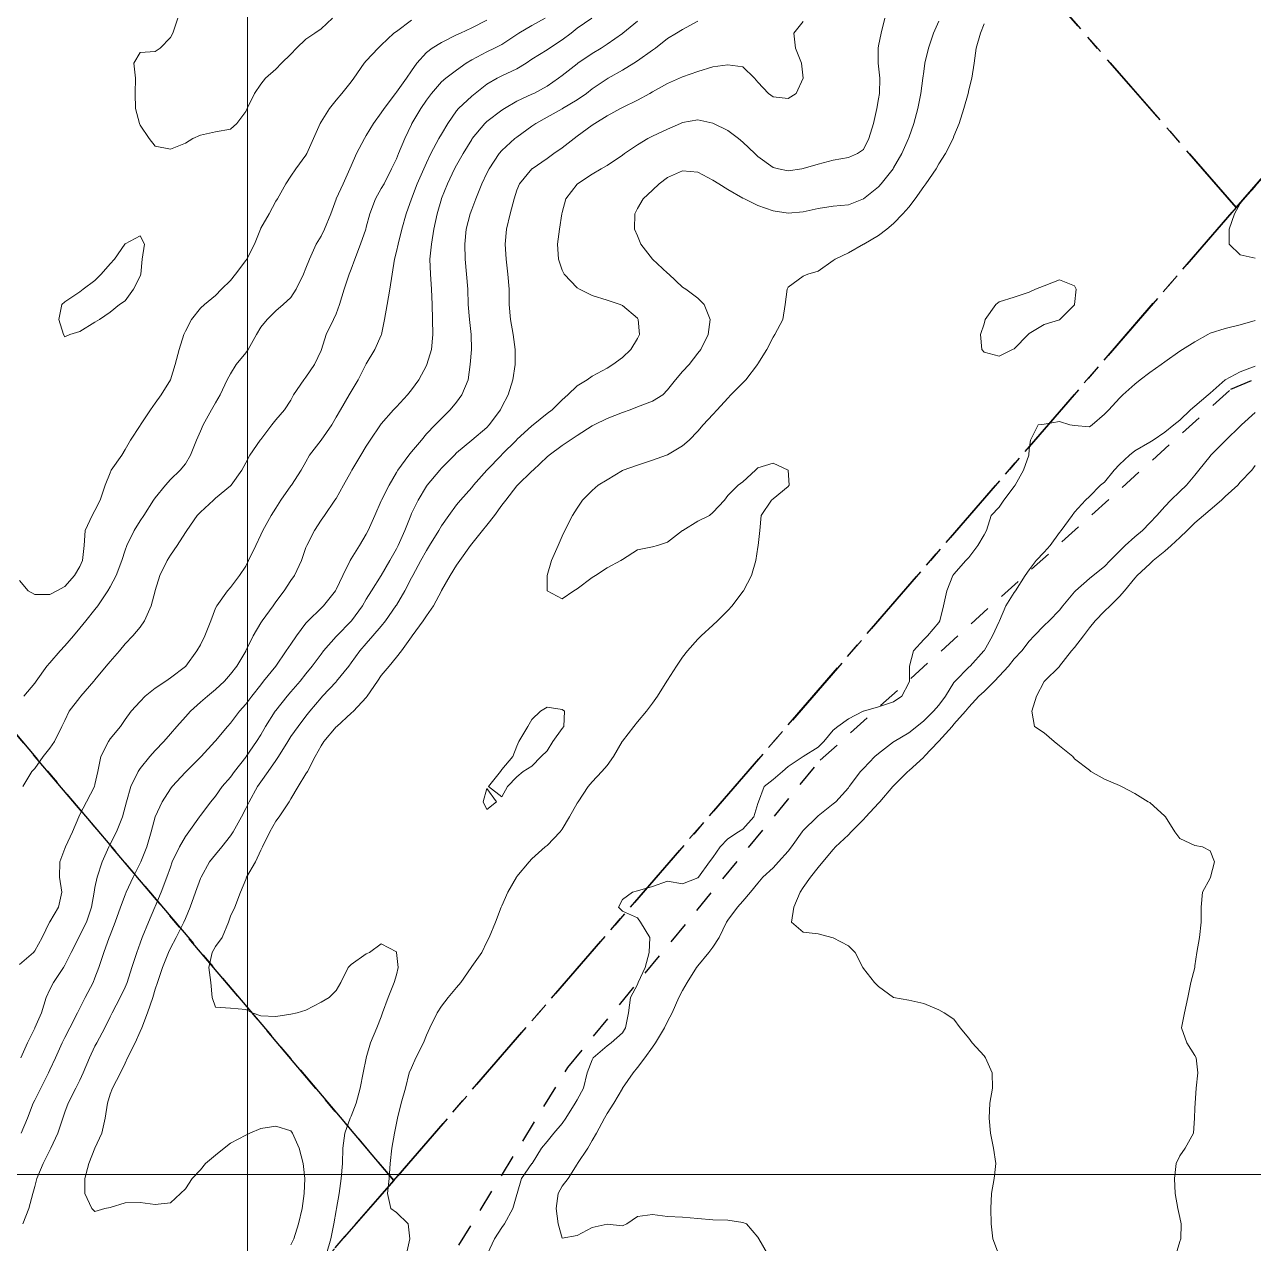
# Model space of a CAD drawing. Header units: centimetres. Extents: x 0 to 642158, y -847 to 649707.
# Drawn here: x 617259.41 to 617300.19, y 620285.1 to 620325.53 of the extents above; entities that cross this region are included whole.
import ezdxf

# ---------------------------------------------------------------- set-up
doc = ezdxf.new("R2010")
doc.units = ezdxf.units.CM
doc.header["$MEASUREMENT"] = 0
doc.linetypes.add('CENTERX2', pattern=[4, 2.5, -0.5, 0.5, -0.5])
doc.linetypes.add('JIS_02_0.7', pattern=[1.35, 0.75, -0.6])
for name, color, linetype, lineweight in [('MEV_grille', 254, 'Continuous', 9), ('WAL_parcellaire agricole', 7, 'JIS_02_0.7', 25), ('WAL_topographie 0.5', 253, 'Continuous', 20)]:
    doc.layers.add(name, color=color, linetype=linetype, lineweight=lineweight)
doc.layers.add('SPW_parcellaire cadastral', color=7, linetype='CENTERX2', lineweight=25, true_color=0xff0542)

# ---------------------------------------------------------------- blocks, each defined once
blk = doc.blocks.new('*U114')
at = {"layer": 'MEV_grille', "transparency": 33554687}
blk.add_lwpolyline([(-1338.461, 0), (1338.461, 0)], dxfattribs=at)
blk = doc.blocks.new('*U115')
at = {"layer": 'MEV_grille', "color": 0, "linetype": 'ByBlock', "lineweight": -2, "transparency": 16777216}
blk.add_blockref('*U114', (0, -2100), dxfattribs=at)
blk = doc.blocks.new('*U112')
at = {"layer": 'MEV_grille', "transparency": 33554687}
blk.add_lwpolyline([(0, 1825.476), (0, -1825.476)], dxfattribs=at)
blk = doc.blocks.new('*U113')
at = {"layer": 'MEV_grille', "color": 0, "linetype": 'ByBlock', "lineweight": -2, "transparency": 16777216}
blk.add_blockref('*U112', (1900, 0), dxfattribs=at)

msp = doc.modelspace()

# ---------------------------------------------------------------- linework, layer by layer
at = {"layer": 'SPW_parcellaire cadastral'}
for points in [[(617308.437, 620329.669), (617303.071, 620323.455), (617299.621, 620319.465), (617195.532, 620438.811), (617205.087, 620446.27), (617308.437, 620329.669)], [(617299.621, 620319.465), (617271.662, 620287.186), (617203.974, 620367.182), (617164.102, 620414.279), (617195.532, 620438.811), (617299.621, 620319.465)], [(617203.974, 620367.182), (617271.662, 620287.186), (617257.267, 620270.606), (617188.127, 620354.816), (617203.974, 620367.182)], [(617304.757, 620224.565), (617248.531, 620260.549), (617257.267, 620270.606), (617271.662, 620287.186), (617299.621, 620319.465), (617303.071, 620323.455), (617342.244, 620320.587), (617370.736, 620292.465), (617354.082, 620275.311), (617320.736, 620240.999), (617304.757, 620224.565)]]:
    msp.add_lwpolyline(points, dxfattribs=at)
at = {"layer": 'WAL_parcellaire agricole'}
msp.add_lwpolyline([(617008.458, 620154.4), (617004.365, 620160.596), (617050.958, 620154.904), (617075.457, 620161.407), (617091.456, 620167.909), (617122.459, 620142.163), (617165.706, 620162.168), (617223.952, 620191.924), (617274.948, 620218.93), (617287.196, 620231.681), (617256.444, 620253.677), (617263.942, 620268.928), (617277.439, 620290.929), (617285.816, 620301.128), (617299.437, 620313.432), (617306.604, 620316.52), (617318.353, 620318.751), (617331.123, 620318.633), (617342.936, 620315.937), (617354.937, 620308.938), (617365.438, 620299.44), (617398.944, 620245.444), (617410.112, 620235.279), (617419.446, 620223.447)], dxfattribs=at)
at = {"layer": 'WAL_topographie 0.5'}
for points in [[(617278.24, 620325.75), (617277.75, 620325.411), (617277.546, 620325.25), (617277.25, 620325.025), (617276.827, 620324.75), (617276.75, 620324.7), (617276.25, 620324.38), (617276.053, 620324.25), (617275.75, 620324.06), (617275.25, 620323.829), (617275.097, 620323.75), (617274.75, 620323.55), (617274.364, 620323.25), (617274.25, 620323.156), (617273.816, 620322.75), (617273.75, 620322.67), (617273.457, 620322.25), (617273.25, 620321.898), (617273.164, 620321.75), (617272.897, 620321.25), (617272.75, 620320.949), (617272.657, 620320.75), (617272.439, 620320.25), (617272.25, 620319.756), (617272.247, 620319.75), (617272.08, 620319.25), (617271.937, 620318.75), (617271.805, 620318.25), (617271.75, 620318.003), (617271.69, 620317.75), (617271.608, 620317.25), (617271.535, 620316.75), (617271.441, 620316.25), (617271.359, 620315.75), (617271.257, 620315.25), (617271.25, 620315.233), (617271.031, 620314.75), (617270.75, 620314.272), (617270.739, 620314.25), (617270.481, 620313.75), (617270.25, 620313.358), (617270.189, 620313.25), (617269.895, 620312.75), (617269.75, 620312.506), (617269.609, 620312.25), (617269.254, 620311.75), (617269.25, 620311.745), (617268.872, 620311.25), (617268.75, 620311.029), (617268.59, 620310.75), (617268.266, 620310.25), (617268.25, 620310.226), (617267.915, 620309.75), (617267.75, 620309.49), (617267.596, 620309.25), (617267.318, 620308.75), (617267.25, 620308.601), (617267.087, 620308.25), (617266.839, 620307.75), (617266.75, 620307.567), (617266.541, 620307.25), (617266.25, 620306.853), (617266.152, 620306.75), (617265.788, 620306.25), (617265.75, 620306.169), (617265.597, 620305.75), (617265.398, 620305.25), (617265.25, 620304.959), (617265.133, 620304.75), (617264.762, 620304.25), (617264.75, 620304.238), (617264.25, 620303.857), (617264.096, 620303.75), (617263.75, 620303.512), (617263.414, 620303.25), (617263.25, 620303.075), (617262.945, 620302.75), (617262.75, 620302.478), (617262.593, 620302.25), (617262.25, 620301.834), (617262.198, 620301.75), (617261.943, 620301.25), (617261.842, 620300.75), (617261.75, 620300.32), (617261.731, 620300.25), (617261.468, 620299.75), (617261.25, 620299.321), (617261.212, 620299.25), (617261.009, 620298.75), (617260.773, 620298.25), (617260.75, 620298.193), (617260.584, 620297.75), (617260.575, 620297.25), (617260.655, 620296.75), (617260.538, 620296.25), (617260.25, 620295.766), (617260.24, 620295.75), (617260.002, 620295.25), (617259.75, 620294.797), (617259.711, 620294.75), (617259.25, 620294.351)], [(617272.25, 620325.677), (617271.75, 620325.308), (617271.67, 620325.25), (617271.25, 620324.848), (617271.142, 620324.75), (617270.75, 620324.33), (617270.686, 620324.25), (617270.342, 620323.75), (617270.25, 620323.629), (617269.939, 620323.25), (617269.75, 620323.024), (617269.529, 620322.75), (617269.25, 620322.304), (617269.221, 620322.25), (617269.005, 620321.75), (617268.778, 620321.25), (617268.75, 620321.2), (617268.416, 620320.75), (617268.25, 620320.5), (617268.081, 620320.25), (617267.805, 620319.75), (617267.75, 620319.677), (617267.524, 620319.25), (617267.25, 620318.773), (617267.238, 620318.75), (617267.041, 620318.25), (617266.786, 620317.75), (617266.75, 620317.7), (617266.415, 620317.25), (617266.25, 620317.046), (617265.949, 620316.75), (617265.75, 620316.541), (617265.385, 620316.25), (617265.25, 620316.12), (617264.949, 620315.75), (617264.75, 620315.362), (617264.698, 620315.25), (617264.545, 620314.75), (617264.413, 620314.25), (617264.25, 620313.75), (617264.25, 620313.75), (617263.945, 620313.25), (617263.75, 620312.97), (617263.592, 620312.75), (617263.26, 620312.25), (617263.25, 620312.233), (617262.933, 620311.75), (617262.75, 620311.438), (617262.638, 620311.25), (617262.292, 620310.75), (617262.25, 620310.659), (617262.085, 620310.25), (617261.924, 620309.75), (617261.75, 620309.406), (617261.651, 620309.25), (617261.423, 620308.75), (617261.39, 620308.25), (617261.338, 620307.75), (617261.25, 620307.552), (617261.069, 620307.25), (617260.75, 620306.893), (617260.48, 620306.75), (617260.25, 620306.619), (617259.75, 620306.625), (617259.535, 620306.75), (617259.25, 620307.086)], [(617279.75, 620325.645), (617279.267, 620325.25), (617279.25, 620325.238), (617278.75, 620324.882), (617278.541, 620324.75), (617278.25, 620324.572), (617277.773, 620324.25), (617277.75, 620324.233), (617277.25, 620323.839), (617277.132, 620323.75), (617276.75, 620323.493), (617276.313, 620323.25), (617276.25, 620323.22), (617275.75, 620322.987), (617275.339, 620322.75), (617275.25, 620322.691), (617274.75, 620322.314), (617274.682, 620322.25), (617274.27, 620321.75), (617274.25, 620321.719), (617273.97, 620321.25), (617273.75, 620320.871), (617273.684, 620320.75), (617273.45, 620320.25), (617273.25, 620319.757), (617273.247, 620319.75), (617273.1, 620319.25), (617272.999, 620318.75), (617272.916, 620318.25), (617272.866, 620317.75), (617272.879, 620317.25), (617272.921, 620316.75), (617272.938, 620316.25), (617272.946, 620315.75), (617272.957, 620315.25), (617272.911, 620314.75), (617272.766, 620314.25), (617272.75, 620314.217), (617272.492, 620313.75), (617272.25, 620313.415), (617272.122, 620313.25), (617271.75, 620312.851), (617271.659, 620312.75), (617271.25, 620312.283), (617271.223, 620312.25), (617270.88, 620311.75), (617270.75, 620311.551), (617270.567, 620311.25), (617270.276, 620310.75), (617270.25, 620310.704), (617269.993, 620310.25), (617269.75, 620309.809), (617269.714, 620309.75), (617269.362, 620309.25), (617269.25, 620309.094), (617269.03, 620308.75), (617268.775, 620308.25), (617268.75, 620308.184), (617268.597, 620307.75), (617268.369, 620307.25), (617268.25, 620307.092), (617268.024, 620306.75), (617267.75, 620306.384), (617267.661, 620306.25), (617267.293, 620305.75), (617267.25, 620305.685), (617266.995, 620305.25), (617266.757, 620304.75), (617266.75, 620304.739), (617266.452, 620304.25), (617266.25, 620303.983), (617266.044, 620303.75), (617265.75, 620303.478), (617265.48, 620303.25), (617265.25, 620303.048), (617264.92, 620302.75), (617264.75, 620302.569), (617264.463, 620302.25), (617264.25, 620301.999), (617264.039, 620301.75), (617263.75, 620301.447), (617263.573, 620301.25), (617263.25, 620300.851), (617263.178, 620300.75), (617262.939, 620300.25), (617262.792, 620299.75), (617262.75, 620299.575), (617262.659, 620299.25), (617262.462, 620298.75), (617262.25, 620298.342), (617262.206, 620298.25), (617261.988, 620297.75), (617261.824, 620297.25), (617261.75, 620296.901), (617261.724, 620296.75), (617261.629, 620296.25), (617261.463, 620295.75), (617261.25, 620295.317), (617261.212, 620295.25), (617260.96, 620294.75), (617260.75, 620294.329), (617260.703, 620294.25), (617260.371, 620293.75), (617260.25, 620293.514), (617260.134, 620293.25), (617259.97, 620292.75), (617259.755, 620292.25), (617259.75, 620292.237), (617259.513, 620291.75), (617259.284, 620291.25)], [(617281.75, 620325.644), (617281.25, 620325.37), (617281.042, 620325.25), (617280.75, 620325.075), (617280.349, 620324.75), (617280.25, 620324.678), (617279.75, 620324.329), (617279.63, 620324.25), (617279.25, 620324.019), (617278.779, 620323.75), (617278.75, 620323.734), (617278.25, 620323.399), (617278.058, 620323.25), (617277.75, 620323.033), (617277.264, 620322.75), (617277.25, 620322.741), (617276.75, 620322.461), (617276.378, 620322.25), (617276.25, 620322.163), (617275.75, 620321.8), (617275.685, 620321.75), (617275.25, 620321.35), (617275.167, 620321.25), (617274.825, 620320.75), (617274.75, 620320.602), (617274.581, 620320.25), (617274.392, 620319.75), (617274.25, 620319.394), (617274.195, 620319.25), (617274.07, 620318.75), (617274.023, 620318.25), (617274.031, 620317.75), (617274.081, 620317.25), (617274.124, 620316.75), (617274.135, 620316.25), (617274.177, 620315.75), (617274.235, 620315.25), (617274.238, 620314.75), (617274.203, 620314.25), (617274.134, 620313.75), (617273.927, 620313.25), (617273.75, 620313.01), (617273.535, 620312.75), (617273.25, 620312.468), (617273.034, 620312.25), (617272.75, 620311.955), (617272.579, 620311.75), (617272.25, 620311.362), (617272.162, 620311.25), (617271.795, 620310.75), (617271.75, 620310.675), (617271.507, 620310.25), (617271.259, 620309.75), (617271.25, 620309.727), (617271.033, 620309.25), (617270.818, 620308.75), (617270.75, 620308.631), (617270.524, 620308.25), (617270.25, 620307.807), (617270.217, 620307.75), (617269.969, 620307.25), (617269.75, 620306.791), (617269.727, 620306.75), (617269.332, 620306.25), (617269.25, 620306.169), (617268.822, 620305.75), (617268.75, 620305.67), (617268.434, 620305.25), (617268.25, 620304.977), (617268.098, 620304.75), (617267.755, 620304.25), (617267.75, 620304.244), (617267.345, 620303.75), (617267.25, 620303.631), (617266.952, 620303.25), (617266.75, 620302.983), (617266.547, 620302.75), (617266.25, 620302.358), (617266.152, 620302.25), (617265.75, 620301.774), (617265.729, 620301.75), (617265.273, 620301.25), (617265.25, 620301.228), (617264.772, 620300.75), (617264.75, 620300.726), (617264.309, 620300.25), (617264.25, 620300.172), (617263.974, 620299.75), (617263.752, 620299.25), (617263.75, 620299.245), (617263.617, 620298.75), (617263.466, 620298.25), (617263.266, 620297.75), (617263.25, 620297.713), (617263.021, 620297.25), (617262.786, 620296.75), (617262.75, 620296.662), (617262.595, 620296.25), (617262.418, 620295.75), (617262.25, 620295.319), (617262.224, 620295.25), (617262.041, 620294.75), (617261.879, 620294.25), (617261.75, 620293.908), (617261.686, 620293.75), (617261.429, 620293.25), (617261.25, 620292.897), (617261.17, 620292.75), (617260.918, 620292.25), (617260.75, 620291.929), (617260.661, 620291.75), (617260.438, 620291.25), (617260.25, 620290.852), (617260.204, 620290.75), (617259.948, 620290.25), (617259.75, 620289.847), (617259.703, 620289.75), (617259.505, 620289.25), (617259.296, 620288.75)], [(617276.684, 620325.75), (617276.25, 620325.502), (617275.817, 620325.25), (617275.75, 620325.208), (617275.25, 620324.875), (617275.01, 620324.75), (617274.75, 620324.624), (617274.25, 620324.364), (617274.065, 620324.25), (617273.75, 620324.019), (617273.395, 620323.75), (617273.25, 620323.628), (617272.913, 620323.25), (617272.75, 620323.021), (617272.566, 620322.75), (617272.264, 620322.25), (617272.25, 620322.222), (617272.031, 620321.75), (617271.825, 620321.25), (617271.75, 620321.074), (617271.591, 620320.75), (617271.34, 620320.25), (617271.25, 620320.09), (617271.062, 620319.75), (617270.866, 620319.25), (617270.75, 620318.812), (617270.733, 620318.75), (617270.562, 620318.25), (617270.376, 620317.75), (617270.25, 620317.417), (617270.187, 620317.25), (617270.022, 620316.75), (617269.866, 620316.25), (617269.75, 620315.938), (617269.664, 620315.75), (617269.421, 620315.25), (617269.263, 620314.75), (617269.25, 620314.715), (617269.03, 620314.25), (617268.75, 620313.832), (617268.68, 620313.75), (617268.341, 620313.25), (617268.25, 620313.071), (617268.04, 620312.75), (617267.75, 620312.42), (617267.619, 620312.25), (617267.25, 620311.769), (617267.236, 620311.75), (617266.89, 620311.25), (617266.75, 620310.994), (617266.623, 620310.75), (617266.271, 620310.25), (617266.25, 620310.23), (617265.75, 620309.816), (617265.68, 620309.75), (617265.25, 620309.356), (617265.139, 620309.25), (617264.797, 620308.75), (617264.75, 620308.677), (617264.473, 620308.25), (617264.25, 620307.93), (617264.142, 620307.75), (617263.907, 620307.25), (617263.75, 620306.757), (617263.748, 620306.75), (617263.61, 620306.25), (617263.394, 620305.75), (617263.25, 620305.542), (617263.006, 620305.25), (617262.75, 620304.985), (617262.562, 620304.75), (617262.25, 620304.401), (617262.119, 620304.25), (617261.75, 620303.797), (617261.714, 620303.75), (617261.284, 620303.25), (617261.25, 620303.208), (617260.894, 620302.75), (617260.75, 620302.447), (617260.65, 620302.25), (617260.404, 620301.75), (617260.25, 620301.528), (617260.028, 620301.25), (617259.75, 620300.852), (617259.653, 620300.75), (617259.351, 620300.25)], [(617285.25, 620325.63), (617284.935, 620325.25), (617284.996, 620324.75), (617285.19, 620324.25), (617285.25, 620323.75), (617285.25, 620323.75), (617285.25, 620323.75), (617285.016, 620323.25), (617284.75, 620323.083), (617284.25, 620323.135), (617284.098, 620323.25), (617283.75, 620323.621), (617283.631, 620323.75), (617283.25, 620324.131), (617282.75, 620324.198), (617282.25, 620324.132), (617281.75, 620323.974), (617281.25, 620323.797), (617281.149, 620323.75), (617280.75, 620323.577), (617280.25, 620323.299), (617280.161, 620323.25), (617279.75, 620323.03), (617279.25, 620322.78), (617279.192, 620322.75), (617278.75, 620322.503), (617278.331, 620322.25), (617278.25, 620322.198), (617277.75, 620321.828), (617277.646, 620321.75), (617277.25, 620321.441), (617276.973, 620321.25), (617276.75, 620321.092), (617276.253, 620320.75), (617276.25, 620320.748), (617275.835, 620320.25), (617275.75, 620320.041), (617275.654, 620319.75), (617275.53, 620319.25), (617275.4, 620318.75), (617275.363, 620318.25), (617275.398, 620317.75), (617275.454, 620317.25), (617275.491, 620316.75), (617275.494, 620316.25), (617275.541, 620315.75), (617275.631, 620315.25), (617275.696, 620314.75), (617275.692, 620314.25), (617275.618, 620313.75), (617275.465, 620313.25), (617275.25, 620312.845), (617275.201, 620312.75), (617274.827, 620312.25), (617274.75, 620312.17), (617274.25, 620311.75), (617274.25, 620311.75), (617273.75, 620311.325), (617273.674, 620311.25), (617273.25, 620310.811), (617273.193, 620310.75), (617272.77, 620310.25), (617272.75, 620310.221), (617272.472, 620309.75), (617272.25, 620309.307), (617272.225, 620309.25), (617272.029, 620308.75), (617271.808, 620308.25), (617271.75, 620308.138), (617271.529, 620307.75), (617271.25, 620307.25), (617271.25, 620307.25), (617270.921, 620306.75), (617270.75, 620306.473), (617270.623, 620306.25), (617270.257, 620305.75), (617270.25, 620305.742), (617269.77, 620305.25), (617269.75, 620305.227), (617269.331, 620304.75), (617269.25, 620304.645), (617268.958, 620304.25), (617268.75, 620303.992), (617268.562, 620303.75), (617268.25, 620303.393), (617268.123, 620303.25), (617267.75, 620302.78), (617267.727, 620302.75), (617267.408, 620302.25), (617267.25, 620301.97), (617267.114, 620301.75), (617266.77, 620301.25), (617266.75, 620301.222), (617266.381, 620300.75), (617266.25, 620300.564), (617265.973, 620300.25), (617265.75, 620299.931), (617265.597, 620299.75), (617265.25, 620299.296), (617265.218, 620299.25), (617264.859, 620298.75), (617264.75, 620298.599), (617264.553, 620298.25), (617264.314, 620297.75), (617264.25, 620297.581), (617264.132, 620297.25), (617263.945, 620296.75), (617263.75, 620296.272), (617263.741, 620296.25), (617263.53, 620295.75), (617263.317, 620295.25), (617263.25, 620295.062), (617263.141, 620294.75), (617262.977, 620294.25), (617262.813, 620293.75), (617262.75, 620293.598), (617262.588, 620293.25), (617262.323, 620292.75), (617262.25, 620292.609), (617262.072, 620292.25), (617261.807, 620291.75), (617261.75, 620291.64), (617261.569, 620291.25), (617261.357, 620290.75), (617261.25, 620290.514), (617261.114, 620290.25), (617260.856, 620289.75), (617260.75, 620289.448), (617260.68, 620289.25), (617260.516, 620288.75), (617260.284, 620288.25), (617260.25, 620288.186), (617260.033, 620287.75), (617259.822, 620287.25), (617259.75, 620286.987), (617259.686, 620286.75), (617259.553, 620286.25), (617259.356, 620285.75)], [(617274.75, 620325.681), (617274.25, 620325.426), (617273.873, 620325.25), (617273.75, 620325.191), (617273.25, 620324.943), (617272.94, 620324.75), (617272.75, 620324.602), (617272.432, 620324.25), (617272.25, 620323.996), (617272.083, 620323.75), (617271.75, 620323.291), (617271.717, 620323.25), (617271.341, 620322.75), (617271.25, 620322.602), (617270.99, 620322.25), (617270.75, 620321.848), (617270.691, 620321.75), (617270.426, 620321.25), (617270.25, 620320.843), (617270.208, 620320.75), (617269.985, 620320.25), (617269.752, 620319.75), (617269.75, 620319.745), (617269.575, 620319.25), (617269.369, 620318.75), (617269.25, 620318.509), (617269.093, 620318.25), (617268.865, 620317.75), (617268.75, 620317.448), (617268.669, 620317.25), (617268.424, 620316.75), (617268.25, 620316.474), (617267.998, 620316.25), (617267.75, 620316.034), (617267.468, 620315.75), (617267.25, 620315.496), (617267.111, 620315.25), (617266.828, 620314.75), (617266.75, 620314.641), (617266.438, 620314.25), (617266.25, 620313.944), (617266.136, 620313.75), (617265.907, 620313.25), (617265.75, 620312.985), (617265.621, 620312.75), (617265.339, 620312.25), (617265.25, 620312.044), (617265.123, 620311.75), (617264.923, 620311.25), (617264.75, 620310.964), (617264.579, 620310.75), (617264.25, 620310.441), (617264.086, 620310.25), (617263.75, 620309.828), (617263.696, 620309.75), (617263.372, 620309.25), (617263.25, 620309.072), (617263.045, 620308.75), (617262.803, 620308.25), (617262.75, 620308.09), (617262.643, 620307.75), (617262.45, 620307.25), (617262.25, 620306.878), (617262.177, 620306.75), (617261.842, 620306.25), (617261.75, 620306.128), (617261.444, 620305.75), (617261.25, 620305.511), (617261.039, 620305.25), (617260.75, 620304.924), (617260.592, 620304.75), (617260.25, 620304.36), (617260.157, 620304.25), (617259.796, 620303.75), (617259.75, 620303.686), (617259.394, 620303.25)], [(617287.961, 620325.75), (617287.841, 620325.25), (617287.75, 620324.83), (617287.734, 620324.75), (617287.74, 620324.25), (617287.75, 620324.157), (617287.791, 620323.75), (617287.78, 620323.25), (617287.75, 620323.069), (617287.694, 620322.75), (617287.582, 620322.25), (617287.429, 620321.75), (617287.25, 620321.391), (617287.049, 620321.25), (617286.75, 620321.127), (617286.25, 620321.032), (617285.75, 620320.905), (617285.25, 620320.757), (617285.21, 620320.75), (617284.75, 620320.685), (617284.426, 620320.75), (617284.25, 620320.792), (617283.75, 620321.152), (617283.64, 620321.25), (617283.25, 620321.631), (617283.098, 620321.75), (617282.75, 620322.014), (617282.278, 620322.25), (617282.25, 620322.263), (617281.75, 620322.373), (617281.25, 620322.282), (617281.181, 620322.25), (617280.75, 620322.067), (617280.25, 620321.834), (617280.097, 620321.75), (617279.75, 620321.547), (617279.319, 620321.25), (617279.25, 620321.199), (617278.75, 620320.861), (617278.541, 620320.75), (617278.25, 620320.575), (617277.761, 620320.25), (617277.75, 620320.24), (617277.376, 620319.75), (617277.25, 620319.297), (617277.239, 620319.25), (617277.167, 620318.75), (617277.093, 620318.25), (617277.128, 620317.75), (617277.25, 620317.387), (617277.32, 620317.25), (617277.75, 620316.801), (617277.829, 620316.75), (617278.25, 620316.548), (617278.75, 620316.39), (617279.179, 620316.25), (617279.25, 620316.21), (617279.75, 620315.79), (617279.776, 620315.75), (617279.82, 620315.25), (617279.75, 620315.113), (617279.526, 620314.75), (617279.25, 620314.484), (617278.93, 620314.25), (617278.75, 620314.133), (617278.25, 620313.868), (617278.082, 620313.75), (617277.75, 620313.543), (617277.445, 620313.25), (617277.25, 620313.085), (617276.917, 620312.75), (617276.75, 620312.629), (617276.29, 620312.25), (617276.25, 620312.219), (617275.75, 620311.766), (617275.735, 620311.75), (617275.25, 620311.265), (617275.235, 620311.25), (617274.755, 620310.75), (617274.75, 620310.744), (617274.308, 620310.25), (617274.25, 620310.179), (617273.875, 620309.75), (617273.75, 620309.602), (617273.488, 620309.25), (617273.25, 620308.899), (617273.159, 620308.75), (617272.855, 620308.25), (617272.75, 620308.083), (617272.563, 620307.75), (617272.292, 620307.25), (617272.25, 620307.173), (617272.035, 620306.75), (617271.75, 620306.275), (617271.734, 620306.25), (617271.388, 620305.75), (617271.25, 620305.577), (617270.965, 620305.25), (617270.75, 620305.004), (617270.534, 620304.75), (617270.25, 620304.359), (617270.171, 620304.25), (617269.768, 620303.75), (617269.75, 620303.731), (617269.297, 620303.25), (617269.25, 620303.2), (617268.881, 620302.75), (617268.75, 620302.583), (617268.497, 620302.25), (617268.25, 620301.909), (617268.145, 620301.75), (617267.838, 620301.25), (617267.75, 620301.119), (617267.494, 620300.75), (617267.25, 620300.406), (617267.144, 620300.25), (617266.865, 620299.75), (617266.75, 620299.526), (617266.608, 620299.25), (617266.331, 620298.75), (617266.25, 620298.619), (617265.957, 620298.25), (617265.75, 620297.994), (617265.554, 620297.75), (617265.272, 620297.25), (617265.25, 620297.198), (617265.088, 620296.75), (617264.91, 620296.25), (617264.75, 620295.871), (617264.695, 620295.75), (617264.439, 620295.25), (617264.25, 620294.886), (617264.186, 620294.75), (617263.99, 620294.25), (617263.822, 620293.75), (617263.75, 620293.525), (617263.67, 620293.25), (617263.492, 620292.75), (617263.299, 620292.25), (617263.25, 620292.13), (617263.081, 620291.75), (617262.828, 620291.25), (617262.75, 620291.079), (617262.593, 620290.75), (617262.326, 620290.25), (617262.25, 620290.052), (617262.161, 620289.75), (617262.088, 620289.25), (617261.975, 620288.75), (617261.75, 620288.26), (617261.746, 620288.25), (617261.545, 620287.75), (617261.416, 620287.25), (617261.41, 620286.75), (617261.65, 620286.25), (617261.75, 620286.152), (617262.075, 620286.25), (617262.25, 620286.282), (617262.75, 620286.438), (617263.25, 620286.455), (617263.75, 620286.39), (617264.25, 620286.439), (617264.59, 620286.75), (617264.75, 620286.902), (617264.972, 620287.25), (617265.25, 620287.537), (617265.421, 620287.75), (617265.75, 620288.024), (617266.035, 620288.25), (617266.25, 620288.418), (617266.75, 620288.692), (617266.889, 620288.75), (617267.25, 620288.905), (617267.75, 620288.988), (617268.25, 620288.828), (617268.307, 620288.75), (617268.525, 620288.25), (617268.66, 620287.75), (617268.716, 620287.25), (617268.693, 620286.75), (617268.624, 620286.25), (617268.508, 620285.75), (617268.345, 620285.25), (617268.25, 620285.049)], [(617269.629, 620325.75), (617269.25, 620325.395), (617269.047, 620325.25), (617268.75, 620325.049), (617268.44, 620324.75), (617268.25, 620324.554), (617267.941, 620324.25), (617267.75, 620324.056), (617267.411, 620323.75), (617267.25, 620323.556), (617267.043, 620323.25), (617266.796, 620322.75), (617266.75, 620322.653), (617266.453, 620322.25), (617266.25, 620322.061), (617265.75, 620321.973), (617265.25, 620321.861), (617264.995, 620321.75), (617264.75, 620321.601), (617264.25, 620321.396), (617263.75, 620321.5), (617263.545, 620321.75), (617263.25, 620322.198), (617263.227, 620322.25), (617263.091, 620322.75), (617263.087, 620323.25), (617263.095, 620323.75), (617263.043, 620324.25), (617263.25, 620324.608), (617263.75, 620324.643), (617263.909, 620324.75), (617264.25, 620325.099), (617264.334, 620325.25), (617264.497, 620325.75)], [(617289.75, 620325.641), (617289.575, 620325.25), (617289.403, 620324.75), (617289.285, 620324.25), (617289.25, 620323.972), (617289.222, 620323.75), (617289.159, 620323.25), (617289.056, 620322.75), (617288.924, 620322.25), (617288.75, 620321.777), (617288.741, 620321.75), (617288.526, 620321.25), (617288.25, 620320.777), (617288.234, 620320.75), (617287.838, 620320.25), (617287.75, 620320.151), (617287.25, 620319.75), (617287.25, 620319.75), (617286.75, 620319.554), (617286.25, 620319.505), (617285.75, 620319.435), (617285.25, 620319.317), (617284.75, 620319.273), (617284.25, 620319.356), (617283.75, 620319.533), (617283.299, 620319.75), (617283.25, 620319.776), (617282.75, 620320.066), (617282.448, 620320.25), (617282.25, 620320.375), (617281.75, 620320.631), (617281.25, 620320.68), (617280.75, 620320.456), (617280.475, 620320.25), (617280.25, 620320.034), (617279.938, 620319.75), (617279.75, 620319.425), (617279.661, 620319.25), (617279.656, 620318.75), (617279.75, 620318.525), (617279.863, 620318.25), (617280.246, 620317.75), (617280.25, 620317.747), (617280.75, 620317.287), (617280.787, 620317.25), (617281.25, 620316.825), (617281.357, 620316.75), (617281.75, 620316.451), (617281.964, 620316.25), (617282.16, 620315.75), (617282.094, 620315.25), (617281.849, 620314.75), (617281.75, 620314.628), (617281.466, 620314.25), (617281.25, 620314.022), (617281.018, 620313.75), (617280.75, 620313.415), (617280.587, 620313.25), (617280.25, 620313.041), (617279.75, 620312.852), (617279.505, 620312.75), (617279.25, 620312.659), (617278.75, 620312.459), (617278.315, 620312.25), (617278.25, 620312.216), (617277.75, 620311.895), (617277.515, 620311.75), (617277.25, 620311.568), (617276.821, 620311.25), (617276.75, 620311.187), (617276.286, 620310.75), (617276.25, 620310.716), (617275.775, 620310.25), (617275.75, 620310.224), (617275.378, 620309.75), (617275.25, 620309.588), (617275.002, 620309.25), (617274.75, 620308.919), (617274.606, 620308.75), (617274.25, 620308.306), (617274.208, 620308.25), (617273.854, 620307.75), (617273.75, 620307.602), (617273.531, 620307.25), (617273.25, 620306.757), (617273.246, 620306.75), (617272.98, 620306.25), (617272.75, 620305.922), (617272.638, 620305.75), (617272.274, 620305.25), (617272.25, 620305.215), (617271.923, 620304.75), (617271.75, 620304.54), (617271.515, 620304.25), (617271.25, 620303.933), (617271.122, 620303.75), (617270.78, 620303.25), (617270.75, 620303.21), (617270.324, 620302.75), (617270.25, 620302.683), (617269.771, 620302.25), (617269.75, 620302.23), (617269.345, 620301.75), (617269.25, 620301.598), (617269.056, 620301.25), (617268.797, 620300.75), (617268.75, 620300.672), (617268.495, 620300.25), (617268.25, 620299.849), (617268.189, 620299.75), (617267.864, 620299.25), (617267.75, 620299.105), (617267.552, 620298.75), (617267.313, 620298.25), (617267.25, 620298.141), (617267.071, 620297.75), (617266.782, 620297.25), (617266.75, 620297.165), (617266.583, 620296.75), (617266.387, 620296.25), (617266.25, 620295.952), (617266.184, 620295.75), (617265.975, 620295.25), (617265.75, 620294.944), (617265.641, 620294.75), (617265.525, 620294.25), (617265.592, 620293.75), (617265.64, 620293.25), (617265.75, 620292.936), (617266.25, 620292.904), (617266.75, 620292.853), (617266.969, 620292.75), (617267.25, 620292.643), (617267.75, 620292.624), (617268.25, 620292.696), (617268.464, 620292.75), (617268.75, 620292.836), (617269.25, 620293.095), (617269.517, 620293.25), (617269.75, 620293.487), (617269.91, 620293.75), (617270.156, 620294.25), (617270.25, 620294.345), (617270.75, 620294.702), (617270.855, 620294.75), (617271.25, 620295.038), (617271.75, 620294.765), (617271.758, 620294.75), (617271.812, 620294.25), (617271.75, 620294.01), (617271.68, 620293.75), (617271.474, 620293.25), (617271.295, 620292.75), (617271.25, 620292.61), (617271.101, 620292.25), (617270.897, 620291.75), (617270.752, 620291.25), (617270.75, 620291.243), (617270.653, 620290.75), (617270.552, 620290.25), (617270.411, 620289.75), (617270.25, 620289.321), (617270.217, 620289.25), (617270.042, 620288.75), (617269.978, 620288.25), (617269.962, 620287.75), (617269.918, 620287.25), (617269.847, 620286.75), (617269.76, 620286.25), (617269.75, 620286.189), (617269.673, 620285.75), (617269.572, 620285.25), (617269.434, 620284.75)], [(617291.25, 620325.553), (617291.136, 620325.25), (617290.99, 620324.75), (617290.924, 620324.25), (617290.844, 620323.75), (617290.75, 620323.37), (617290.725, 620323.25), (617290.579, 620322.75), (617290.421, 620322.25), (617290.25, 620321.828), (617290.222, 620321.75), (617289.975, 620321.25), (617289.75, 620320.907), (617289.658, 620320.75), (617289.319, 620320.25), (617289.25, 620320.156), (617288.961, 620319.75), (617288.75, 620319.478), (617288.554, 620319.25), (617288.25, 620318.936), (617288.026, 620318.75), (617287.75, 620318.539), (617287.259, 620318.25), (617287.25, 620318.244), (617286.75, 620317.955), (617286.315, 620317.75), (617286.25, 620317.701), (617285.75, 620317.355), (617285.401, 620317.25), (617285.25, 620317.182), (617284.75, 620316.819), (617284.718, 620316.75), (617284.653, 620316.25), (617284.573, 620315.75), (617284.313, 620315.25), (617284.25, 620315.161), (617284.042, 620314.75), (617283.75, 620314.277), (617283.734, 620314.25), (617283.343, 620313.75), (617283.25, 620313.648), (617282.848, 620313.25), (617282.75, 620313.14), (617282.399, 620312.75), (617282.25, 620312.599), (617281.926, 620312.25), (617281.75, 620312.044), (617281.462, 620311.75), (617281.25, 620311.556), (617280.75, 620311.26), (617280.713, 620311.25), (617280.25, 620311.083), (617279.75, 620310.911), (617279.275, 620310.75), (617279.25, 620310.74), (617278.75, 620310.431), (617278.448, 620310.25), (617278.25, 620310.076), (617277.928, 620309.75), (617277.75, 620309.49), (617277.594, 620309.25), (617277.339, 620308.75), (617277.25, 620308.559), (617277.114, 620308.25), (617276.901, 620307.75), (617276.75, 620307.25), (617276.75, 620306.75), (617277.25, 620306.478), (617277.641, 620306.75), (617277.75, 620306.811), (617278.25, 620307.187), (617278.36, 620307.25), (617278.75, 620307.508), (617279.198, 620307.75), (617279.25, 620307.787), (617279.75, 620308.109), (617280.25, 620308.201), (617280.417, 620308.25), (617280.75, 620308.366), (617281.25, 620308.746), (617281.256, 620308.75), (617281.75, 620309.056), (617282.145, 620309.25), (617282.25, 620309.346), (617282.643, 620309.75), (617282.75, 620309.913), (617283.094, 620310.25), (617283.25, 620310.358), (617283.668, 620310.75), (617283.75, 620310.827), (617284.25, 620310.979), (617284.75, 620310.75), (617284.75, 620310.75), (617284.787, 620310.25), (617284.75, 620310.212), (617284.25, 620309.796), (617284.194, 620309.75), (617283.853, 620309.25), (617283.811, 620308.75), (617283.758, 620308.25), (617283.75, 620308.2), (617283.677, 620307.75), (617283.531, 620307.25), (617283.268, 620306.75), (617283.25, 620306.724), (617282.896, 620306.25), (617282.75, 620306.088), (617282.405, 620305.75), (617282.25, 620305.604), (617281.865, 620305.25), (617281.75, 620305.138), (617281.407, 620304.75), (617281.25, 620304.546), (617281.047, 620304.25), (617280.75, 620303.785), (617280.729, 620303.75), (617280.42, 620303.25), (617280.25, 620303.017), (617280.048, 620302.75), (617279.75, 620302.401), (617279.634, 620302.25), (617279.25, 620301.758), (617279.245, 620301.75), (617278.958, 620301.25), (617278.75, 620300.952), (617278.573, 620300.75), (617278.25, 620300.407), (617278.117, 620300.25), (617277.782, 620299.75), (617277.75, 620299.696), (617277.493, 620299.25), (617277.25, 620298.834), (617277.181, 620298.75), (617276.75, 620298.298), (617276.691, 620298.25), (617276.25, 620297.858), (617276.152, 620297.75), (617275.75, 620297.269), (617275.736, 620297.25), (617275.451, 620296.75), (617275.25, 620296.292), (617275.231, 620296.25), (617275.042, 620295.75), (617274.83, 620295.25), (617274.75, 620295.104), (617274.582, 620294.75), (617274.25, 620294.284), (617274.229, 620294.25), (617273.887, 620293.75), (617273.75, 620293.584), (617273.466, 620293.25), (617273.25, 620292.961), (617273.104, 620292.75), (617272.861, 620292.25), (617272.75, 620292.008), (617272.65, 620291.75), (617272.4, 620291.25), (617272.25, 620290.923), (617272.178, 620290.75), (617272.054, 620290.25), (617271.91, 620289.75), (617271.783, 620289.25), (617271.75, 620289.088), (617271.692, 620288.75), (617271.598, 620288.25), (617271.542, 620287.75), (617271.514, 620287.25), (617271.451, 620286.75), (617271.569, 620286.25), (617271.75, 620286.12), (617272.145, 620285.75), (617272.193, 620285.25), (617272.092, 620284.75)], [(617300.25, 620317.781), (617299.75, 620317.893), (617299.387, 620318.25), (617299.382, 620318.75), (617299.565, 620319.25), (617299.75, 620319.596), (617299.872, 620319.75), (617300.25, 620320.161)], [(617260.917, 620315.25), (617260.75, 620315.176), (617260.708, 620315.25), (617260.55, 620315.75), (617260.65, 620316.25), (617260.75, 620316.338), (617261.25, 620316.671), (617261.352, 620316.75), (617261.75, 620317.045), (617261.955, 620317.25), (617262.25, 620317.592), (617262.4, 620317.75), (617262.745, 620318.25), (617262.75, 620318.257), (617263.25, 620318.529), (617263.392, 620318.25), (617263.315, 620317.75), (617263.273, 620317.25), (617263.25, 620317.18), (617263.033, 620316.75), (617262.75, 620316.372), (617262.563, 620316.25), (617262.25, 620315.987), (617261.895, 620315.75), (617261.75, 620315.657), (617261.25, 620315.348), (617260.917, 620315.25)], [(617291.75, 620314.526), (617292.197, 620314.75), (617292.25, 620314.777), (617292.71, 620315.25), (617292.75, 620315.286), (617293.25, 620315.579), (617293.75, 620315.735), (617293.771, 620315.75), (617294.25, 620316.229), (617294.258, 620316.25), (617294.303, 620316.75), (617294.25, 620316.864), (617293.75, 620317.069), (617293.25, 620316.868), (617292.964, 620316.75), (617292.75, 620316.658), (617292.25, 620316.493), (617291.75, 620316.329), (617291.639, 620316.25), (617291.285, 620315.75), (617291.25, 620315.607), (617291.136, 620315.25), (617291.181, 620314.75), (617291.25, 620314.669), (617291.75, 620314.526)], [(617300.25, 620315.715), (617299.75, 620315.573), (617299.25, 620315.454), (617298.75, 620315.289), (617298.673, 620315.25), (617298.25, 620315.012), (617297.836, 620314.75), (617297.75, 620314.695), (617297.25, 620314.34), (617297.125, 620314.25), (617296.75, 620313.988), (617296.431, 620313.75), (617296.25, 620313.598), (617295.861, 620313.25), (617295.75, 620313.136), (617295.387, 620312.75), (617295.25, 620312.604), (617294.84, 620312.25), (617294.75, 620312.188), (617294.25, 620312.232), (617294.096, 620312.25), (617293.75, 620312.362), (617293.25, 620312.276), (617293.05, 620312.25), (617292.791, 620311.75), (617292.75, 620311.438), (617292.733, 620311.25), (617292.563, 620310.75), (617292.285, 620310.25), (617292.25, 620310.205), (617291.907, 620309.75), (617291.75, 620309.527), (617291.486, 620309.25), (617291.336, 620308.75), (617291.25, 620308.605), (617291.041, 620308.25), (617290.75, 620307.853), (617290.643, 620307.75), (617290.25, 620307.295), (617290.219, 620307.25), (617290.02, 620306.75), (617289.911, 620306.25), (617289.779, 620305.75), (617289.75, 620305.692), (617289.373, 620305.25), (617289.25, 620305.134), (617288.915, 620304.75), (617288.783, 620304.25), (617288.773, 620303.75), (617288.75, 620303.692), (617288.518, 620303.25), (617288.25, 620303.065), (617287.75, 620302.895), (617287.25, 620302.754), (617287.243, 620302.75), (617286.75, 620302.495), (617286.403, 620302.25), (617286.25, 620302.121), (617285.938, 620301.75), (617285.75, 620301.564), (617285.25, 620301.254), (617285.244, 620301.25), (617284.75, 620300.918), (617284.568, 620300.75), (617284.25, 620300.492), (617283.956, 620300.25), (617283.766, 620299.75), (617283.75, 620299.692), (617283.607, 620299.25), (617283.25, 620298.837), (617283.103, 620298.75), (617282.75, 620298.517), (617282.495, 620298.25), (617282.25, 620297.897), (617282.142, 620297.75), (617281.775, 620297.25), (617281.75, 620297.219), (617281.25, 620297.02), (617280.75, 620297.109), (617280.25, 620296.94), (617279.75, 620296.794), (617279.583, 620296.75), (617279.25, 620296.5), (617279.125, 620296.25), (617279.25, 620296.117), (617279.75, 620295.893), (617279.847, 620295.75), (617280.161, 620295.25), (617280.142, 620294.75), (617280.005, 620294.25), (617279.779, 620293.75), (617279.75, 620293.689), (617279.523, 620293.25), (617279.457, 620292.75), (617279.357, 620292.25), (617279.25, 620292.087), (617278.881, 620291.75), (617278.75, 620291.649), (617278.28, 620291.25), (617278.25, 620291.184), (617278.077, 620290.75), (617277.955, 620290.25), (617277.75, 620289.862), (617277.681, 620289.75), (617277.373, 620289.25), (617277.25, 620289.073), (617276.976, 620288.75), (617276.75, 620288.482), (617276.567, 620288.25), (617276.254, 620287.75), (617276.25, 620287.745), (617275.906, 620287.25), (617275.759, 620286.75), (617275.75, 620286.715), (617275.617, 620286.25), (617275.34, 620285.75), (617275.25, 620285.618), (617275.01, 620285.25), (617274.777, 620284.75)], [(617300.25, 620314.205), (617299.75, 620314.016), (617299.25, 620313.75), (617299.25, 620313.75), (617298.75, 620313.304), (617298.69, 620313.25), (617298.25, 620312.873), (617298.101, 620312.75), (617297.75, 620312.411), (617297.546, 620312.25), (617297.25, 620312.007), (617296.859, 620311.75), (617296.75, 620311.68), (617296.25, 620311.389), (617296.077, 620311.25), (617295.75, 620310.936), (617295.574, 620310.75), (617295.25, 620310.355), (617295.115, 620310.25), (617294.75, 620309.875), (617294.62, 620309.75), (617294.25, 620309.354), (617294.176, 620309.25), (617293.807, 620308.75), (617293.75, 620308.68), (617293.443, 620308.25), (617293.25, 620308.027), (617292.977, 620307.75), (617292.75, 620307.445), (617292.614, 620307.25), (617292.292, 620306.75), (617292.25, 620306.691), (617291.969, 620306.25), (617291.762, 620305.75), (617291.75, 620305.723), (617291.534, 620305.25), (617291.25, 620304.756), (617291.246, 620304.75), (617290.791, 620304.25), (617290.75, 620304.214), (617290.292, 620303.75), (617290.25, 620303.701), (617289.975, 620303.25), (617289.75, 620302.954), (617289.573, 620302.75), (617289.25, 620302.43), (617289.016, 620302.25), (617288.75, 620302.04), (617288.274, 620301.75), (617288.25, 620301.733), (617287.75, 620301.348), (617287.631, 620301.25), (617287.25, 620300.856), (617287.151, 620300.75), (617286.78, 620300.25), (617286.75, 620300.213), (617286.328, 620299.75), (617286.25, 620299.68), (617285.75, 620299.277), (617285.719, 620299.25), (617285.25, 620298.798), (617285.213, 620298.75), (617284.866, 620298.25), (617284.75, 620298.106), (617284.435, 620297.75), (617284.25, 620297.558), (617283.915, 620297.25), (617283.75, 620297.052), (617283.497, 620296.75), (617283.25, 620296.452), (617283.069, 620296.25), (617282.75, 620295.821), (617282.708, 620295.75), (617282.459, 620295.25), (617282.25, 620294.927), (617282.123, 620294.75), (617281.75, 620294.301), (617281.708, 620294.25), (617281.397, 620293.75), (617281.25, 620293.49), (617281.126, 620293.25), (617280.897, 620292.75), (617280.75, 620292.455), (617280.648, 620292.25), (617280.35, 620291.75), (617280.25, 620291.61), (617279.996, 620291.25), (617279.75, 620290.93), (617279.608, 620290.75), (617279.259, 620290.25), (617279.25, 620290.238), (617278.972, 620289.75), (617278.75, 620289.411), (617278.652, 620289.25), (617278.39, 620288.75), (617278.25, 620288.51), (617278.105, 620288.25), (617277.766, 620287.75), (617277.75, 620287.728), (617277.446, 620287.25), (617277.25, 620286.995), (617277.121, 620286.75), (617277.048, 620286.25), (617277.123, 620285.75), (617277.25, 620285.275), (617277.75, 620285.362), (617278.25, 620285.625), (617278.75, 620285.736), (617279.25, 620285.679), (617279.393, 620285.75), (617279.75, 620285.988), (617280.25, 620286.05), (617280.75, 620285.992), (617281.25, 620285.971), (617281.75, 620285.917), (617282.25, 620285.882), (617282.75, 620285.865), (617283.25, 620285.792), (617283.364, 620285.75), (617283.75, 620285.303), (617283.783, 620285.25), (617284.062, 620284.75)], [(617300.25, 620312.667), (617299.792, 620312.25), (617299.75, 620312.211), (617299.278, 620311.75), (617299.25, 620311.72), (617298.778, 620311.25), (617298.75, 620311.214), (617298.376, 620310.75), (617298.25, 620310.586), (617297.97, 620310.25), (617297.75, 620310.039), (617297.453, 620309.75), (617297.25, 620309.545), (617296.988, 620309.25), (617296.75, 620309.005), (617296.504, 620308.75), (617296.25, 620308.537), (617295.934, 620308.25), (617295.75, 620308.067), (617295.433, 620307.75), (617295.25, 620307.551), (617294.868, 620307.25), (617294.75, 620307.15), (617294.286, 620306.75), (617294.25, 620306.711), (617293.866, 620306.25), (617293.75, 620306.107), (617293.41, 620305.75), (617293.25, 620305.6), (617292.917, 620305.25), (617292.75, 620305.077), (617292.504, 620304.75), (617292.25, 620304.486), (617292.059, 620304.25), (617291.75, 620303.916), (617291.593, 620303.75), (617291.25, 620303.411), (617291.078, 620303.25), (617290.75, 620302.888), (617290.637, 620302.75), (617290.25, 620302.323), (617290.188, 620302.25), (617289.75, 620301.761), (617289.739, 620301.75), (617289.266, 620301.25), (617289.25, 620301.233), (617288.75, 620300.772), (617288.725, 620300.75), (617288.25, 620300.273), (617288.229, 620300.25), (617287.796, 620299.75), (617287.75, 620299.698), (617287.324, 620299.25), (617287.25, 620299.164), (617286.84, 620298.75), (617286.75, 620298.651), (617286.317, 620298.25), (617286.25, 620298.165), (617285.905, 620297.75), (617285.75, 620297.57), (617285.488, 620297.25), (617285.25, 620296.902), (617285.152, 620296.75), (617284.944, 620296.25), (617284.863, 620295.75), (617285.25, 620295.426), (617285.75, 620295.368), (617286.2, 620295.25), (617286.25, 620295.234), (617286.75, 620294.967), (617286.974, 620294.75), (617287.224, 620294.25), (617287.25, 620294.213), (617287.618, 620293.75), (617287.75, 620293.614), (617288.25, 620293.25), (617288.25, 620293.25), (617288.75, 620293.167), (617289.25, 620293.053), (617289.75, 620292.84), (617289.925, 620292.75), (617290.25, 620292.54), (617290.459, 620292.25), (617290.75, 620291.903), (617290.862, 620291.75), (617291.25, 620291.318), (617291.298, 620291.25), (617291.52, 620290.75), (617291.531, 620290.25), (617291.44, 620289.75), (617291.423, 620289.25), (617291.462, 620288.75), (617291.56, 620288.25), (617291.647, 620287.75), (617291.583, 620287.25), (617291.503, 620286.75), (617291.472, 620286.25), (617291.485, 620285.75), (617291.546, 620285.25), (617291.734, 620284.75)], [(617300.25, 620310.904), (617300.132, 620310.75), (617299.75, 620310.35), (617299.668, 620310.25), (617299.25, 620309.875), (617299.13, 620309.75), (617298.75, 620309.429), (617298.532, 620309.25), (617298.25, 620309.004), (617297.996, 620308.75), (617297.75, 620308.514), (617297.457, 620308.25), (617297.25, 620308.059), (617296.866, 620307.75), (617296.75, 620307.647), (617296.328, 620307.25), (617296.25, 620307.163), (617295.913, 620306.75), (617295.75, 620306.558), (617295.434, 620306.25), (617295.25, 620306.074), (617294.935, 620305.75), (617294.75, 620305.518), (617294.546, 620305.25), (617294.25, 620304.866), (617294.151, 620304.75), (617293.76, 620304.25), (617293.75, 620304.234), (617293.255, 620303.75), (617293.25, 620303.741), (617292.996, 620303.25), (617292.832, 620302.75), (617292.929, 620302.25), (617293.25, 620302.036), (617293.574, 620301.75), (617293.75, 620301.602), (617294.193, 620301.25), (617294.25, 620301.176), (617294.75, 620300.792), (617294.798, 620300.75), (617295.25, 620300.5), (617295.75, 620300.287), (617295.813, 620300.25), (617296.25, 620300.017), (617296.695, 620299.75), (617296.75, 620299.72), (617297.25, 620299.273), (617297.271, 620299.25), (617297.587, 620298.75), (617297.75, 620298.534), (617298.25, 620298.302), (617298.5, 620298.25), (617298.75, 620298.118), (617298.896, 620297.75), (617298.771, 620297.25), (617298.75, 620297.21), (617298.5, 620296.75), (617298.453, 620296.25), (617298.454, 620295.75), (617298.399, 620295.25), (617298.315, 620294.75), (617298.25, 620294.3), (617298.242, 620294.25), (617298.116, 620293.75), (617298.009, 620293.25), (617297.908, 620292.75), (617297.807, 620292.25), (617297.982, 620291.75), (617298.25, 620291.327), (617298.288, 620291.25), (617298.34, 620290.75), (617298.293, 620290.25), (617298.258, 620289.75), (617298.25, 620289.583), (617298.23, 620289.25), (617298.197, 620288.75), (617297.925, 620288.25), (617297.75, 620288), (617297.623, 620287.75), (617297.575, 620287.25), (617297.595, 620286.75), (617297.682, 620286.25), (617297.75, 620285.95), (617297.792, 620285.75), (617297.777, 620285.25), (617297.75, 620285.156), (617297.63, 620284.75)], [(617275.436, 620300.25), (617275.25, 620299.917), (617274.806, 620300.25), (617275.205, 620300.75), (617275.25, 620300.815), (617275.617, 620301.25), (617275.75, 620301.59), (617275.816, 620301.75), (617276.116, 620302.25), (617276.25, 620302.48), (617276.533, 620302.75), (617276.75, 620302.888), (617277.25, 620302.812), (617277.332, 620302.75), (617277.305, 620302.25), (617277.25, 620302.179), (617276.947, 620301.75), (617276.75, 620301.443), (617276.554, 620301.25), (617276.25, 620300.929), (617275.962, 620300.75), (617275.75, 620300.579), (617275.436, 620300.25)], [(617275.068, 620299.75), (617274.75, 620299.491), (617274.629, 620299.75), (617274.75, 620300.187), (617275.068, 620299.75)]]:
    msp.add_lwpolyline(points, dxfattribs=at)

# ---------------------------------------------------------------- block references
at = {"layer": 'MEV_grille', "transparency": 33554687}
for name, p in [('*U113', (615366.814, 620593.644)), ('*U115', (616669.481, 622387.381))]:
    msp.add_blockref(name, p, dxfattribs=at)

doc.saveas('drawing.dxf')
